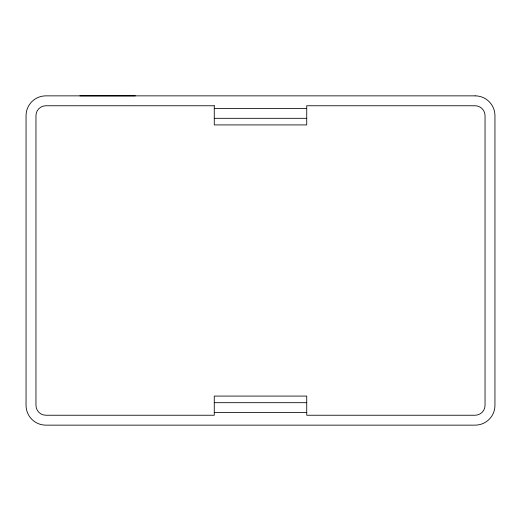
<?xml version="1.0" encoding="UTF-8"?>
<svg xmlns="http://www.w3.org/2000/svg" width="521" height="521" viewBox="0 0 521 521"><rect width="100%" height="100%" fill="white"/><g stroke="black" fill="none" stroke-linecap="round" stroke-linejoin="round"><path stroke-width="0.78" d="M135.349 95.857L79.876 95.857M214.268 108.407L306.732 108.407M214.268 118.313L306.732 118.313M214.268 402.687L306.732 402.687M214.268 412.593L306.732 412.593M475.139 95.857L45.861 95.857A19.811 19.811 0 0 0 26.05 115.669L26.05 405.331A19.811 19.811 0 0 0 45.861 425.143L475.139 425.143A19.811 19.811 0 0 0 494.95 405.331L494.95 115.669A19.811 19.811 0 0 0 475.139 95.857M214.268 105.763L45.861 105.763A9.906 9.906 0 0 0 35.956 115.669L35.956 405.331A9.906 9.906 0 0 0 45.861 415.237L214.268 415.237L214.268 396.084L306.732 396.084L306.732 415.237L475.139 415.237A9.906 9.906 0 0 0 485.044 405.331L485.044 115.669A9.906 9.906 0 0 0 475.139 105.763L306.732 105.763L306.732 124.916L214.268 124.916L214.268 105.763"/></g></svg>
